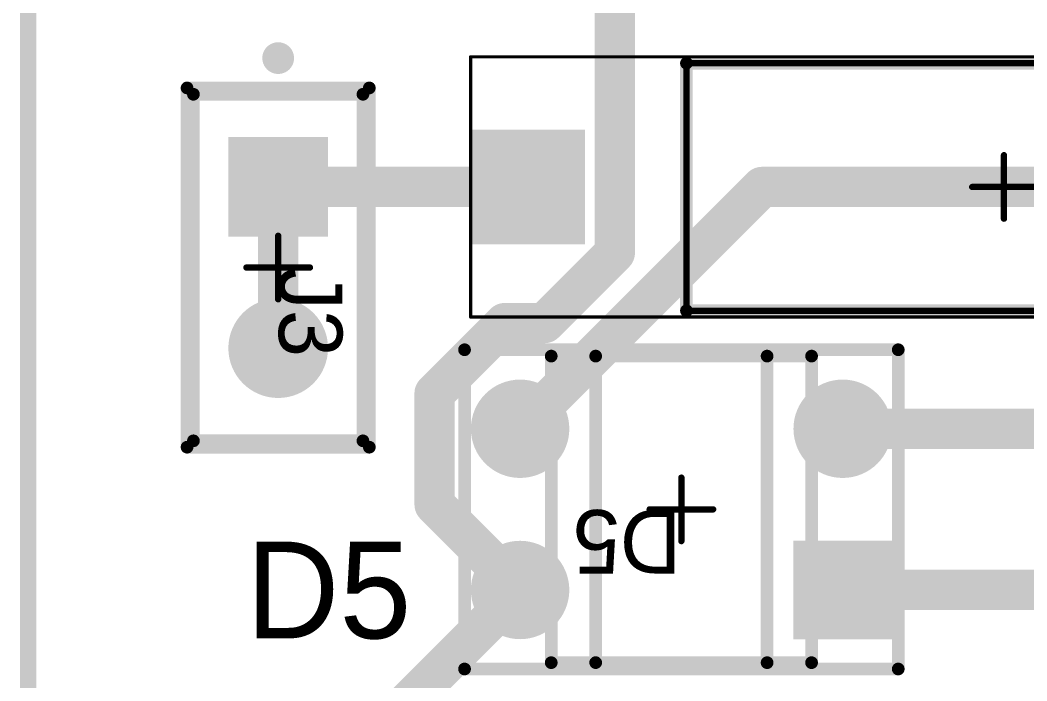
# Model space of a CAD drawing. Header units: millimetres. Extents: x 1.79 to 6.42, y 2.45 to 4.75.
# Drawn here: x 1.79 to 2.414, y 2.994 to 3.403 of the extents above; entities that cross this region are included whole.
import ezdxf

# ---------------------------------------------------------------- set-up
doc = ezdxf.new("R2010")
doc.units = ezdxf.units.MM
doc.header["$MEASUREMENT"] = 0
for name, color, linetype in [('BottomLayer', 5, 'Continuous'), ('BottomSolder', 6, 'Continuous'), ('Mechanical13', 56, 'Continuous'), ('Mechanical15', 56, 'Continuous'), ('Mechanical16', 56, 'Continuous'), ('Mechanical2', 216, 'Continuous'), ('Mechanical3', 76, 'Continuous'), ('Mechanical5', 56, 'Continuous'), ('MultiLayer', 9, 'Continuous'), ('PadHoleLayer', 156, 'Continuous'), ('TopLayer', 1, 'Continuous'), ('TopOverlay', 2, 'Continuous'), ('TopSolder', 216, 'Continuous')]:
    doc.layers.add(name, color=color, linetype=linetype)

# ---------------------------------------------------------------- blocks, each defined once
blk = doc.blocks.new('VISH_A1_2_V2_27')
at = {"layer": 'BottomLayer'}
blk.add_solid([(-0.32677, -0.0315), (-0.26378, -0.0315), (-0.32677, 0.0315), (-0.26378, 0.0315)], dxfattribs=at)
at = {"layer": 'BottomSolder'}
blk.add_solid([(-0.33077, -0.0355), (-0.25978, -0.0355), (-0.33077, 0.0355), (-0.25978, 0.0355)], dxfattribs=at)
at = {"layer": 'Mechanical13', "const_width": 0.00394}
for points in [[(-0.19685, 0.07677), (0.19685, 0.07677)], [(-0.19685, -0.07677), (-0.19685, 0.07677)], [(-0.19685, -0.07677), (0.19685, -0.07677)]]:
    blk.add_lwpolyline(points, dxfattribs=at)
at = {"layer": 'Mechanical13', "const_width": 0.00197}
for points in [[(-0.19783, 0.07677, 1), (-0.19587, 0.07677, 1)], [(-0.19783, 0.07677, 1), (-0.19587, 0.07677, 1)], [(-0.19783, -0.07677, 1), (-0.19587, -0.07677, 1)], [(-0.19783, -0.07677, 1), (-0.19587, -0.07677, 1)]]:
    blk.add_lwpolyline(points, format="xyb", close=True, dxfattribs=at)
at = {"layer": 'Mechanical15'}
for points, const_width in [([(-0.33071, 0.08071), (0.33071, 0.08071)], 0.00197), ([(-0.33071, -0.08071), (-0.33071, 0.08071)], 0.00197), ([(0, -0.01968), (0, 0.01969)], 0.00394), ([(-0.01968, 0), (0.01969, 0)], 0.00394), ([(-0.33071, -0.08071), (0.33071, -0.08071)], 0.00197)]:
    blk.add_lwpolyline(points, dxfattribs=dict(at, const_width=const_width))
for points, const_width in [([(-0.3312, 0.08071, 1), (-0.33022, 0.08071, 1)], 0.000984), ([(-0.3312, 0.08071, 1), (-0.33022, 0.08071, 1)], 0.000984), ([(-0.00098, 0.01969, 1), (0.00098, 0.01969, 1)], 0.00197), ([(-0.02067, 0, 1), (-0.0187, 0, 1)], 0.00197), ([(-0.00098, -0.01968, 1), (0.00098, -0.01968, 1)], 0.00197), ([(-0.3312, -0.08071, 1), (-0.33022, -0.08071, 1)], 0.000984), ([(-0.3312, -0.08071, 1), (-0.33022, -0.08071, 1)], 0.000984)]:
    blk.add_lwpolyline(points, format="xyb", close=True, dxfattribs=dict(at, const_width=const_width))
at = {"layer": 'MultiLayer'}
blk.add_solid([(-0.32677, -0.0315), (-0.26378, -0.0315), (-0.32677, 0.0315), (-0.26378, 0.0315)], dxfattribs=at)
at = {"layer": 'PadHoleLayer', "const_width": 0.02165}
blk.add_lwpolyline([(-0.3061, 0, 1), (-0.28445, 0, 1)], format="xyb", close=True, dxfattribs=at)
at = {"layer": 'TopLayer'}
blk.add_solid([(-0.32677, -0.0315), (-0.26378, -0.0315), (-0.32677, 0.0315), (-0.26378, 0.0315)], dxfattribs=at)
at = {"layer": 'TopOverlay', "const_width": 0.00787}
for points in [[(-0.19685, -0.07677), (-0.19685, 0.07677)], [(-0.19685, 0.07677), (0.19685, 0.07677)], [(-0.19685, -0.07677), (0.19685, -0.07677)]]:
    blk.add_lwpolyline(points, dxfattribs=at)
at = {"layer": 'TopOverlay', "const_width": 0.00394}
for points in [[(-0.19882, 0.07677, 1), (-0.19488, 0.07677, 1)], [(-0.19882, 0.07677, 1), (-0.19488, 0.07677, 1)], [(-0.19882, -0.07677, 1), (-0.19488, -0.07677, 1)], [(-0.19882, -0.07677, 1), (-0.19488, -0.07677, 1)]]:
    blk.add_lwpolyline(points, format="xyb", close=True, dxfattribs=at)
at = {"layer": 'TopSolder'}
blk.add_solid([(-0.33077, -0.0355), (-0.25978, -0.0355), (-0.33077, 0.0355), (-0.25978, 0.0355)], dxfattribs=at)
blk = doc.blocks.new('FP_TSW_102_07_G_S_MFG_37')
at = {"layer": 'BottomLayer', "const_width": 0.03091}
blk.add_lwpolyline([(0.03455, 0, 1), (0.06545, 0, 1)], format="xyb", close=True, dxfattribs=at)
at = {"layer": 'BottomLayer'}
blk.add_solid([(-0.08091, -0.03091), (-0.01909, -0.03091), (-0.08091, 0.03091), (-0.01909, 0.03091)], dxfattribs=at)
at = {"layer": 'BottomSolder', "const_width": 0.03091}
blk.add_lwpolyline([(0.03455, 0, 1), (0.06545, 0, 1)], format="xyb", close=True, dxfattribs=at)
at = {"layer": 'BottomSolder'}
blk.add_solid([(-0.08091, -0.03091), (-0.01909, -0.03091), (-0.08091, 0.03091), (-0.01909, 0.03091)], dxfattribs=at)
at = {"layer": 'Mechanical16', "const_width": 0.00394}
for points in [[(0, -0.01968), (0, 0.01969)], [(0.01968, 0), (-0.01969, 0)]]:
    blk.add_lwpolyline(points, dxfattribs=at)
at = {"layer": 'Mechanical16', "const_width": 0.00197}
for points in [[(-0.00098, 0.01969, 1), (0.00098, 0.01969, 1)], [(-0.02067, 0, 1), (-0.0187, 0, 1)], [(0.0187, 0, 1), (0.02067, 0, 1)], [(-0.00098, -0.01968, 1), (0.00098, -0.01968, 1)]]:
    blk.add_lwpolyline(points, format="xyb", close=True, dxfattribs=at)
at = {"layer": 'Mechanical2', "const_width": 0.00787}
for points in [[(0.10748, 0.05256), (-0.10748, 0.05256)], [(-0.10748, -0.05256), (-0.10748, 0.05256)], [(0.10748, -0.05256), (0.10748, 0.05256)], [(0.10748, -0.05256), (-0.10748, -0.05256)]]:
    blk.add_lwpolyline(points, dxfattribs=at)
at = {"layer": 'Mechanical2', "const_width": 0.00394}
for points in [[(-0.10945, 0.05256, 1), (-0.10551, 0.05256, 1)], [(-0.10945, 0.05256, 1), (-0.10551, 0.05256, 1)], [(0.10551, 0.05256, 1), (0.10945, 0.05256, 1)], [(0.10551, 0.05256, 1), (0.10945, 0.05256, 1)], [(-0.10945, -0.05256, 1), (-0.10551, -0.05256, 1)], [(-0.10945, -0.05256, 1), (-0.10551, -0.05256, 1)], [(0.10551, -0.05256, 1), (0.10945, -0.05256, 1)], [(0.10551, -0.05256, 1), (0.10945, -0.05256, 1)]]:
    blk.add_lwpolyline(points, format="xyb", close=True, dxfattribs=at)
at = {"layer": 'Mechanical3', "const_width": 0.00787}
for points in [[(0.11142, 0.0565), (-0.11142, 0.0565)], [(-0.11142, -0.0565), (-0.11142, 0.0565)], [(0.11142, -0.0565), (0.11142, 0.0565)], [(0.11142, -0.0565), (-0.11142, -0.0565)]]:
    blk.add_lwpolyline(points, dxfattribs=at)
at = {"layer": 'Mechanical3', "const_width": 0.00394}
for points in [[(-0.11339, 0.0565, 1), (-0.10945, 0.0565, 1)], [(-0.11339, 0.0565, 1), (-0.10945, 0.0565, 1)], [(0.10945, 0.0565, 1), (0.11339, 0.0565, 1)], [(0.10945, 0.0565, 1), (0.11339, 0.0565, 1)], [(-0.11339, -0.0565, 1), (-0.10945, -0.0565, 1)], [(-0.11339, -0.0565, 1), (-0.10945, -0.0565, 1)], [(0.10945, -0.0565, 1), (0.11339, -0.0565, 1)], [(0.10945, -0.0565, 1), (0.11339, -0.0565, 1)]]:
    blk.add_lwpolyline(points, format="xyb", close=True, dxfattribs=at)
at = {"layer": 'Mechanical5', "const_width": 0.00787}
for points in [[(0.11142, 0.0565), (-0.11142, 0.0565)], [(-0.11142, -0.0565), (-0.11142, 0.0565)], [(0.11142, -0.0565), (0.11142, 0.0565)], [(0.11142, -0.0565), (-0.11142, -0.0565)]]:
    blk.add_lwpolyline(points, dxfattribs=at)
at = {"layer": 'Mechanical5', "const_width": 0.00394}
for points in [[(-0.11339, 0.0565, 1), (-0.10945, 0.0565, 1)], [(-0.11339, 0.0565, 1), (-0.10945, 0.0565, 1)], [(0.10945, 0.0565, 1), (0.11339, 0.0565, 1)], [(0.10945, 0.0565, 1), (0.11339, 0.0565, 1)], [(-0.11339, -0.0565, 1), (-0.10945, -0.0565, 1)], [(-0.11339, -0.0565, 1), (-0.10945, -0.0565, 1)], [(0.10945, -0.0565, 1), (0.11339, -0.0565, 1)], [(0.10945, -0.0565, 1), (0.11339, -0.0565, 1)]]:
    blk.add_lwpolyline(points, format="xyb", close=True, dxfattribs=at)
at = {"layer": 'MultiLayer', "const_width": 0.03091}
blk.add_lwpolyline([(0.03455, 0, 1), (0.06545, 0, 1)], format="xyb", close=True, dxfattribs=at)
at = {"layer": 'MultiLayer'}
blk.add_solid([(-0.08091, -0.03091), (-0.01909, -0.03091), (-0.08091, 0.03091), (-0.01909, 0.03091)], dxfattribs=at)
at = {"layer": 'PadHoleLayer', "const_width": 0.02008}
for points in [[(-0.06004, 0, 1), (-0.03996, 0, 1)], [(0.03996, 0, 1), (0.06004, 0, 1)]]:
    blk.add_lwpolyline(points, format="xyb", close=True, dxfattribs=at)
at = {"layer": 'TopLayer', "const_width": 0.03091}
blk.add_lwpolyline([(0.03455, 0, 1), (0.06545, 0, 1)], format="xyb", close=True, dxfattribs=at)
at = {"layer": 'TopLayer'}
blk.add_solid([(-0.08091, -0.03091), (-0.01909, -0.03091), (-0.08091, 0.03091), (-0.01909, 0.03091)], dxfattribs=at)
at = {"layer": 'TopOverlay', "const_width": 0.00787}
for points in [[(0.10748, 0.05256), (-0.10748, 0.05256)], [(-0.10748, -0.05256), (-0.10748, 0.05256)], [(0.10748, -0.05256), (0.10748, 0.05256)], [(0.10748, -0.05256), (-0.10748, -0.05256)]]:
    blk.add_lwpolyline(points, dxfattribs=at)
at = {"layer": 'TopOverlay'}
for points, const_width in [([(-0.10945, 0.05256, 1), (-0.10551, 0.05256, 1)], 0.00394), ([(-0.10945, 0.05256, 1), (-0.10551, 0.05256, 1)], 0.00394), ([(0.10551, 0.05256, 1), (0.10945, 0.05256, 1)], 0.00394), ([(0.10551, 0.05256, 1), (0.10945, 0.05256, 1)], 0.00394), ([(-0.125, 0, 1), (-0.13484, 0, 1)], 0.00984), ([(-0.1373, 0, 1), (-0.13238, 0, 1)], 0.00492), ([(-0.12746, 0, 1), (-0.12254, 0, 1)], 0.00492), ([(-0.10945, -0.05256, 1), (-0.10551, -0.05256, 1)], 0.00394), ([(-0.10945, -0.05256, 1), (-0.10551, -0.05256, 1)], 0.00394), ([(0.10551, -0.05256, 1), (0.10945, -0.05256, 1)], 0.00394), ([(0.10551, -0.05256, 1), (0.10945, -0.05256, 1)], 0.00394)]:
    blk.add_lwpolyline(points, format="xyb", close=True, dxfattribs=dict(at, const_width=const_width))
at = {"layer": 'TopSolder', "const_width": 0.03091}
blk.add_lwpolyline([(0.03455, 0, 1), (0.06545, 0, 1)], format="xyb", close=True, dxfattribs=at)
at = {"layer": 'TopSolder'}
blk.add_solid([(-0.08091, -0.03091), (-0.01909, -0.03091), (-0.08091, 0.03091), (-0.01909, 0.03091)], dxfattribs=at)
at = {"layer": 'Mechanical5'}
blk.add_text('J3', height=0.03937, dxfattribs=at).set_placement((-0.00008, 0.00042))
blk = doc.blocks.new('FP_MB6M_E3_45_MFG_43')
at = {"layer": 'BottomLayer', "const_width": 0.03051}
for points in [[(0.08474, 0.05, 1), (0.11526, 0.05, 1)], [(-0.11526, -0.05, 1), (-0.08474, -0.05, 1)], [(0.08474, -0.05, 1), (0.11526, -0.05, 1)]]:
    blk.add_lwpolyline(points, format="xyb", close=True, dxfattribs=at)
at = {"layer": 'BottomLayer'}
blk.add_solid([(-0.13051, 0.01949), (-0.06949, 0.01949), (-0.13051, 0.08051), (-0.06949, 0.08051)], dxfattribs=at)
at = {"layer": 'BottomSolder', "const_width": 0.03051}
for points in [[(0.08474, 0.05, 1), (0.11526, 0.05, 1)], [(-0.11526, -0.05, 1), (-0.08474, -0.05, 1)], [(0.08474, -0.05, 1), (0.11526, -0.05, 1)]]:
    blk.add_lwpolyline(points, format="xyb", close=True, dxfattribs=at)
at = {"layer": 'BottomSolder'}
blk.add_solid([(-0.13051, 0.01949), (-0.06949, 0.01949), (-0.13051, 0.08051), (-0.06949, 0.08051)], dxfattribs=at)
at = {"layer": 'Mechanical16', "const_width": 0.00394}
for points in [[(0, 0.01968), (0, -0.01969)], [(0.01968, 0), (-0.01969, 0)]]:
    blk.add_lwpolyline(points, dxfattribs=at)
at = {"layer": 'Mechanical16', "const_width": 0.00197}
for points in [[(-0.00098, 0.01968, 1), (0.00098, 0.01968, 1)], [(-0.02067, 0, 1), (-0.0187, 0, 1)], [(0.0187, 0, 1), (0.02067, 0, 1)], [(-0.00098, -0.01969, 1), (0.00098, -0.01969, 1)]]:
    blk.add_lwpolyline(points, format="xyb", close=True, dxfattribs=at)
at = {"layer": 'Mechanical2', "const_width": 0.00787}
for points in [[(-0.08071, 0.09508), (-0.08071, -0.09508)], [(0.08071, 0.09508), (-0.08071, 0.09508)], [(0.08071, 0.09508), (0.08071, -0.09508)], [(0.08071, -0.09508), (-0.08071, -0.09508)]]:
    blk.add_lwpolyline(points, dxfattribs=at)
at = {"layer": 'Mechanical2', "const_width": 0.00394}
for points in [[(-0.08268, 0.09508, 1), (-0.07874, 0.09508, 1)], [(-0.08268, 0.09508, 1), (-0.07874, 0.09508, 1)], [(0.07874, 0.09508, 1), (0.08268, 0.09508, 1)], [(0.07874, 0.09508, 1), (0.08268, 0.09508, 1)], [(-0.08268, -0.09508, 1), (-0.07874, -0.09508, 1)], [(-0.08268, -0.09508, 1), (-0.07874, -0.09508, 1)], [(0.07874, -0.09508, 1), (0.08268, -0.09508, 1)], [(0.07874, -0.09508, 1), (0.08268, -0.09508, 1)]]:
    blk.add_lwpolyline(points, format="xyb", close=True, dxfattribs=at)
at = {"layer": 'Mechanical3', "const_width": 0.00787}
for points in [[(-0.13445, 0.09902), (-0.13445, -0.09902)], [(0.13445, 0.09902), (-0.13445, 0.09902)], [(0.13445, 0.09902), (0.13445, -0.09902)], [(0.13445, -0.09902), (-0.13445, -0.09902)]]:
    blk.add_lwpolyline(points, dxfattribs=at)
at = {"layer": 'Mechanical3', "const_width": 0.00394}
for points in [[(-0.13642, 0.09902, 1), (-0.13248, 0.09902, 1)], [(-0.13642, 0.09902, 1), (-0.13248, 0.09902, 1)], [(0.13248, 0.09902, 1), (0.13642, 0.09902, 1)], [(0.13248, 0.09902, 1), (0.13642, 0.09902, 1)], [(-0.13642, -0.09902, 1), (-0.13248, -0.09902, 1)], [(-0.13642, -0.09902, 1), (-0.13248, -0.09902, 1)], [(0.13248, -0.09902, 1), (0.13642, -0.09902, 1)], [(0.13248, -0.09902, 1), (0.13642, -0.09902, 1)]]:
    blk.add_lwpolyline(points, format="xyb", close=True, dxfattribs=at)
at = {"layer": 'Mechanical5', "const_width": 0.00787}
for points in [[(-0.13445, 0.09902), (-0.13445, -0.09902)], [(0.13445, 0.09902), (-0.13445, 0.09902)], [(0.13445, 0.09902), (0.13445, -0.09902)], [(0.13445, -0.09902), (-0.13445, -0.09902)]]:
    blk.add_lwpolyline(points, dxfattribs=at)
at = {"layer": 'Mechanical5', "const_width": 0.00394}
for points in [[(-0.13642, 0.09902, 1), (-0.13248, 0.09902, 1)], [(-0.13642, 0.09902, 1), (-0.13248, 0.09902, 1)], [(0.13248, 0.09902, 1), (0.13642, 0.09902, 1)], [(0.13248, 0.09902, 1), (0.13642, 0.09902, 1)], [(-0.13642, -0.09902, 1), (-0.13248, -0.09902, 1)], [(-0.13642, -0.09902, 1), (-0.13248, -0.09902, 1)], [(0.13248, -0.09902, 1), (0.13642, -0.09902, 1)], [(0.13248, -0.09902, 1), (0.13642, -0.09902, 1)]]:
    blk.add_lwpolyline(points, format="xyb", close=True, dxfattribs=at)
at = {"layer": 'MultiLayer', "const_width": 0.03051}
for points in [[(0.08474, 0.05, 1), (0.11526, 0.05, 1)], [(-0.11526, -0.05, 1), (-0.08474, -0.05, 1)], [(0.08474, -0.05, 1), (0.11526, -0.05, 1)]]:
    blk.add_lwpolyline(points, format="xyb", close=True, dxfattribs=at)
at = {"layer": 'MultiLayer'}
blk.add_solid([(-0.13051, 0.01949), (-0.06949, 0.01949), (-0.13051, 0.08051), (-0.06949, 0.08051)], dxfattribs=at)
at = {"layer": 'PadHoleLayer', "const_width": 0.01969}
for points in [[(-0.10984, 0.05, 1), (-0.09016, 0.05, 1)], [(0.09016, 0.05, 1), (0.10984, 0.05, 1)], [(-0.10984, -0.05, 1), (-0.09016, -0.05, 1)], [(0.09016, -0.05, 1), (0.10984, -0.05, 1)]]:
    blk.add_lwpolyline(points, format="xyb", close=True, dxfattribs=at)
at = {"layer": 'TopLayer', "const_width": 0.03051}
for points in [[(0.08474, 0.05, 1), (0.11526, 0.05, 1)], [(-0.11526, -0.05, 1), (-0.08474, -0.05, 1)], [(0.08474, -0.05, 1), (0.11526, -0.05, 1)]]:
    blk.add_lwpolyline(points, format="xyb", close=True, dxfattribs=at)
at = {"layer": 'TopLayer'}
blk.add_solid([(-0.13051, 0.01949), (-0.06949, 0.01949), (-0.13051, 0.08051), (-0.06949, 0.08051)], dxfattribs=at)
at = {"layer": 'TopOverlay', "const_width": 0.00787}
for points in [[(-0.05315, 0.09508), (-0.05315, -0.09508)], [(0.05315, 0.09508), (-0.05315, 0.09508)], [(0.05315, 0.09508), (0.05315, -0.09508)], [(0.05315, -0.09508), (-0.05315, -0.09508)]]:
    blk.add_lwpolyline(points, dxfattribs=at)
at = {"layer": 'TopOverlay'}
for points, const_width in [([(-0.05512, 0.09508, 1), (-0.05118, 0.09508, 1)], 0.00394), ([(-0.05512, 0.09508, 1), (-0.05118, 0.09508, 1)], 0.00394), ([(0.05118, 0.09508, 1), (0.05512, 0.09508, 1)], 0.00394), ([(0.05118, 0.09508, 1), (0.05512, 0.09508, 1)], 0.00394), ([(-0.14862, 0.05, 1), (-0.15846, 0.05, 1)], 0.00984), ([(-0.16093, 0.05, 1), (-0.156, 0.05, 1)], 0.00492), ([(-0.15108, 0.05, 1), (-0.14616, 0.05, 1)], 0.00492), ([(-0.05512, -0.09508, 1), (-0.05118, -0.09508, 1)], 0.00394), ([(-0.05512, -0.09508, 1), (-0.05118, -0.09508, 1)], 0.00394), ([(0.05118, -0.09508, 1), (0.05512, -0.09508, 1)], 0.00394), ([(0.05118, -0.09508, 1), (0.05512, -0.09508, 1)], 0.00394)]:
    blk.add_lwpolyline(points, format="xyb", close=True, dxfattribs=dict(at, const_width=const_width))
at = {"layer": 'TopSolder', "const_width": 0.03051}
for points in [[(0.08474, 0.05, 1), (0.11526, 0.05, 1)], [(-0.11526, -0.05, 1), (-0.08474, -0.05, 1)], [(0.08474, -0.05, 1), (0.11526, -0.05, 1)]]:
    blk.add_lwpolyline(points, format="xyb", close=True, dxfattribs=at)
at = {"layer": 'TopSolder'}
blk.add_solid([(-0.13051, 0.01949), (-0.06949, 0.01949), (-0.13051, 0.08051), (-0.06949, 0.08051)], dxfattribs=at)
at = {"layer": 'Mechanical5'}
blk.add_text('D5', height=0.03937, dxfattribs=at).set_placement((0, 0.00042))

msp = doc.modelspace()

# ---------------------------------------------------------------- linework, layer by layer
at = {"layer": 'BottomLayer', "const_width": 0.025}
for points in [[(2.15872, 3.25918), (2.15872, 3.54128)], [(1.95, 3.2), (1.95, 3.3)], [(1.95, 3.3), (2.10472, 3.3)], [(2.1, 3.15), (2.25, 3.3)], [(2.25, 3.3), (2.69528, 3.3)], [(2.11511, 3.21557), (2.15872, 3.25918)], [(2.04699, 3.17196), (2.0906, 3.21557)], [(2.0906, 3.21557), (2.11511, 3.21557)], [(2.04699, 3.10301), (2.04699, 3.17196)], [(2.3, 3.15), (2.56075, 3.15)], [(2.04699, 3.10301), (2.1, 3.05)], [(1.95, 2.9), (2.1, 3.05)], [(2.3, 3.05), (2.5311, 3.05)]]:
    msp.add_lwpolyline(points, dxfattribs=at)
at = {"layer": 'BottomLayer', "const_width": 0.0125}
for points in [[(1.94375, 3.3, 1), (1.95625, 3.3, 1)], [(1.94375, 3.3, 1), (1.95625, 3.3, 1)], [(2.09847, 3.3, 1), (2.11097, 3.3, 1)], [(2.24375, 3.3, 1), (2.25625, 3.3, 1)], [(2.24375, 3.3, 1), (2.25625, 3.3, 1)], [(2.15247, 3.25918, 1), (2.16497, 3.25918, 1)], [(2.15247, 3.25918, 1), (2.16497, 3.25918, 1)], [(2.08435, 3.21557, 1), (2.09685, 3.21557, 1)], [(2.08435, 3.21557, 1), (2.09685, 3.21557, 1)], [(2.10886, 3.21557, 1), (2.12136, 3.21557, 1)], [(2.10886, 3.21557, 1), (2.12136, 3.21557, 1)], [(1.94375, 3.2, 1), (1.95625, 3.2, 1)], [(2.04074, 3.17196, 1), (2.05324, 3.17196, 1)], [(2.04074, 3.17196, 1), (2.05324, 3.17196, 1)], [(2.09375, 3.15, 1), (2.10625, 3.15, 1)], [(2.29375, 3.15, 1), (2.30625, 3.15, 1)], [(2.04074, 3.10301, 1), (2.05324, 3.10301, 1)], [(2.04074, 3.10301, 1), (2.05324, 3.10301, 1)], [(2.09375, 3.05, 1), (2.10625, 3.05, 1)], [(2.09375, 3.05, 1), (2.10625, 3.05, 1)], [(2.29375, 3.05, 1), (2.30625, 3.05, 1)]]:
    msp.add_lwpolyline(points, format="xyb", close=True, dxfattribs=at)
at = {"layer": 'TopOverlay', "const_width": 0.01}
msp.add_lwpolyline([(1.795, 2.47), (1.795, 4.72)], dxfattribs=at)

# ---------------------------------------------------------------- block references
for name, p, rotation in [('FP_TSW_102_07_G_S_MFG_37', (1.95, 3.25), 270), ('FP_MB6M_E3_45_MFG_43', (2.2, 3.1), 180)]:
    msp.add_blockref(name, p, dxfattribs=dict(rotation=rotation))
msp.add_blockref('VISH_A1_2_V2_27', (2.4, 3.3))

# ---------------------------------------------------------------- texts
at = {"layer": 'TopOverlay'}
msp.add_text('D5', height=0.06, dxfattribs=at).set_placement((1.93, 3.02))

doc.saveas('drawing.dxf')
